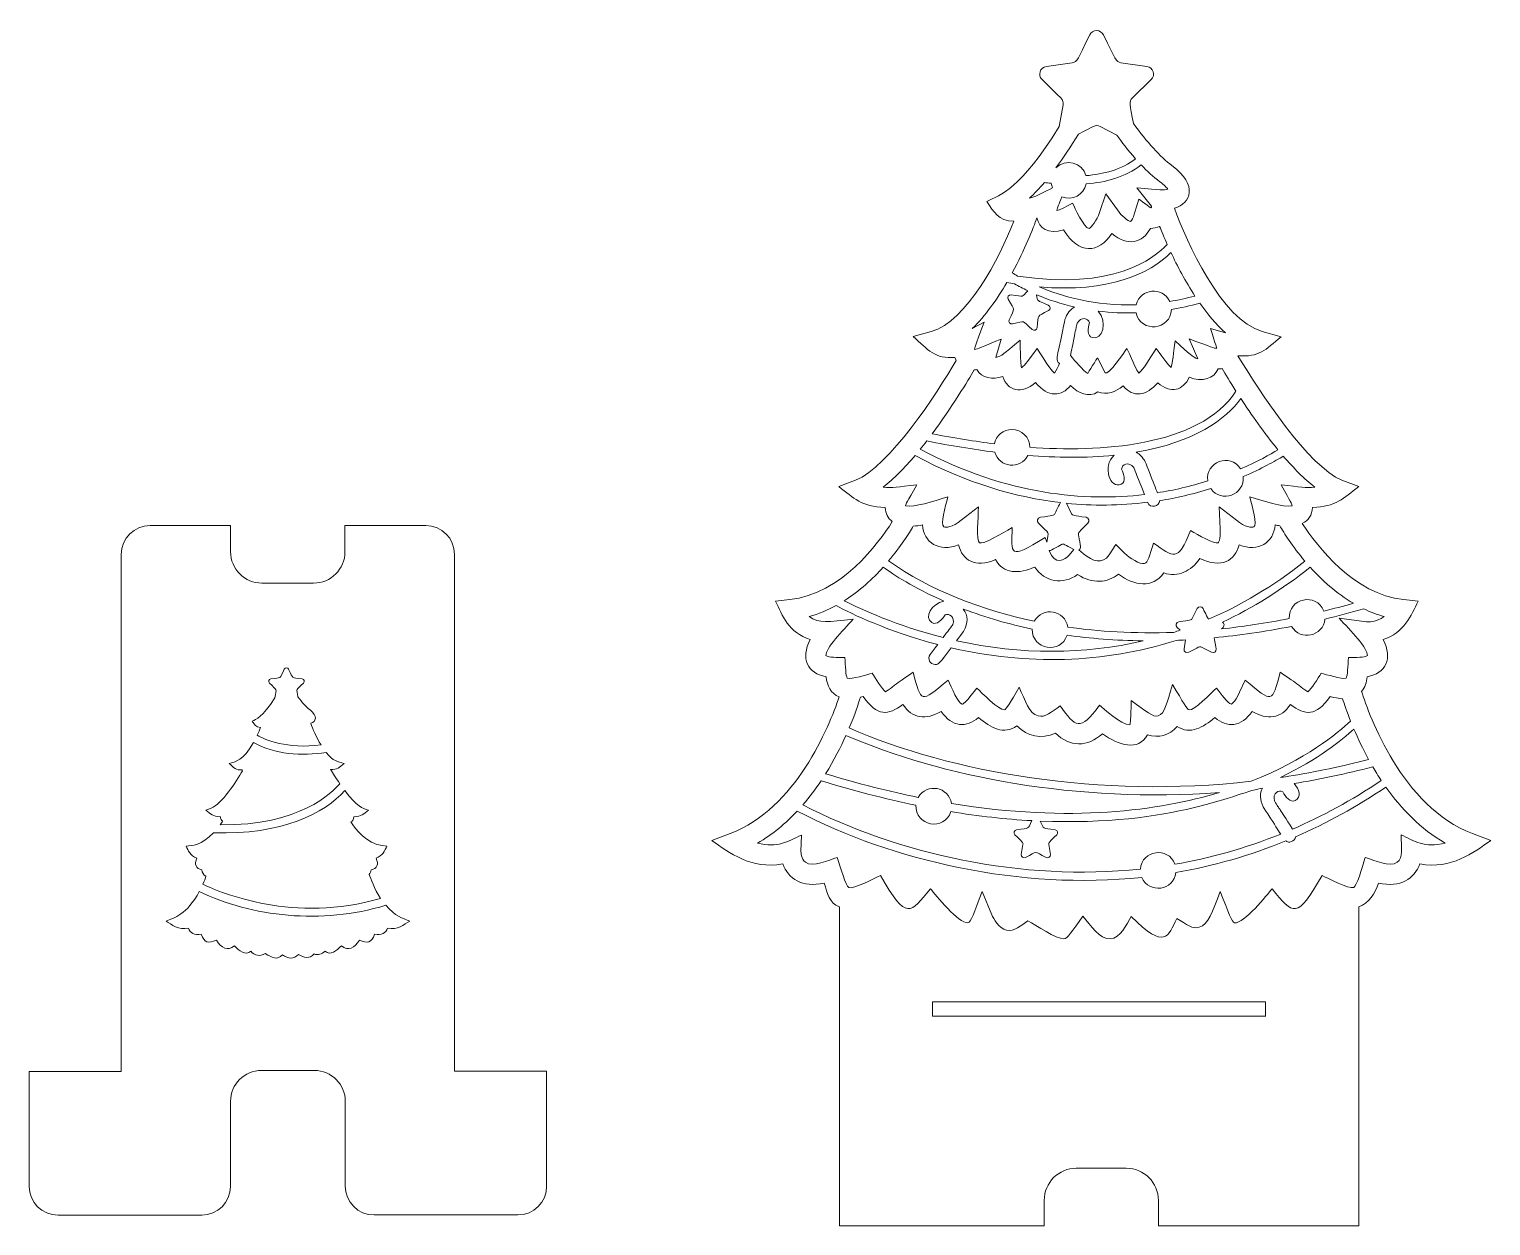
# Model space of a CAD drawing. Header units: inches. Extents: x 109 to 830, y 116 to 706.
import ezdxf

# ---------------------------------------------------------------- set-up
doc = ezdxf.new("R2010")
doc.units = ezdxf.units.IN
doc.header["$MEASUREMENT"] = 0
doc.layers.add('_U+0421_U+043B_U+043E_U+0439 1', color=7, linetype='Continuous')

# ---------------------------------------------------------------- blocks, each defined once
blk = doc.blocks.new('block 2')
at = {"layer": '_U+0421_U+043B_U+043E_U+0439 1', "color": 1, "lineweight": 9, "true_color": 0xff0000}
blk.add_lwpolyline([(718.72, 219.58), (554.32, 219.58), (554.32, 226.67), (718.62, 226.67), (718.62, 219.58), (718.72, 219.58)], dxfattribs=at)
for points, knots in [([(820.61, 309.63), (785.9, 322.88), (769.66, 368.05), (765.97, 379.79), (767.61, 381.78), (768.38, 384.36), (768.78, 387.04), (777.81, 388.71), (781.56, 395.83), (776.57, 405.38), (787.08, 408.81), (790.23, 417.14), (793.86, 424.33), (793.86, 424.33), (786.66, 425.09), (786.66, 425.09), (762.17, 427.7), (744.05, 451.35), (736.72, 462.63), (739.68, 464.13), (741.55, 466.9), (741.7, 470.48), (753.43, 471.04), (756.86, 474.9), (764.56, 480.88), (764.56, 480.88), (756.28, 484.06), (756.28, 484.06), (740.16, 490.23), (715.25, 528.02), (704.96, 545.43), (715.65, 544.62), (718.24, 548.24), (726.33, 554.69), (726.33, 554.69), (716.97, 557.35), (716.97, 557.35), (696.87, 563.05), (679.36, 601.96), (673.66, 618.16), (681.78, 620.73), (685.45, 629.51), (672.4, 639.26), (666.78, 643.46), (659.92, 650.95), (653.42, 659.93), (651.75, 669.65), (651.08, 670.8), (652.93, 672.6), (652.93, 672.6), (662.18, 681.62), (662.18, 681.62), (664.45, 683.83), (663.2, 687.67), (660.07, 688.13), (660.07, 688.13), (647.28, 689.99), (647.28, 689.99), (644.71, 690.36), (644.77, 691.34), (638.68, 703.66), (637.28, 706.5), (633.24, 706.5), (631.84, 703.66), (625.79, 691.41), (625.84, 690.36), (623.25, 689.99), (623.25, 689.99), (610.46, 688.13), (610.46, 688.13), (607.33, 687.67), (606.08, 683.82), (608.34, 681.62), (618.14, 672.07), (619.14, 671.8), (618.69, 669.22), (618.69, 669.22), (616.85, 658.48), (616.85, 658.48), (597.59, 627.36), (587.81, 624.67), (581.03, 621.54), (584.73, 616.19), (586.49, 612.02), (594.49, 611.77), (587.15, 593.47), (571.39, 562.4), (553.59, 557.35), (553.59, 557.35), (544.75, 554.84), (544.75, 554.84), (551.92, 548.54), (555.87, 543.61), (565.34, 544.61), (565.49, 544.09), (565.7, 543.57), (565.95, 543.07), (556.59, 526.93), (532.71, 490.31), (516.4, 484.06), (516.4, 484.06), (508.13, 480.88), (508.13, 480.88), (515.6, 475.07), (519.09, 471.05), (530.98, 470.48), (531.1, 467.72), (532.24, 465.28), (534.46, 463.58), (527.59, 452.74), (509.18, 427.78), (483.9, 425.09), (483.9, 425.09), (476.82, 424.34), (476.82, 424.34), (480.28, 417.22), (483.23, 408.88), (494.01, 405.41), (489, 395.86), (492.73, 388.71), (501.78, 387.04), (502.44, 382.59), (504.11, 378.81), (508.27, 377.05), (503.25, 362.24), (486.95, 322), (454.51, 309.63), (454.51, 309.63), (445.46, 306.17), (445.46, 306.17), (454.18, 300.35), (464.63, 291.79), (480.49, 294.69), (483.06, 287.32), (489.96, 282.88), (500.84, 285.28), (502.65, 279.99), (503.33, 275.23), (508.36, 273.54), (508.36, 266.89), (508.36, 122.83), (508.36, 116.18), (508.36, 116.18), (609.39, 116.18), (609.39, 116.18), (609.39, 116.18), (609.39, 128.71), (609.39, 128.71), (609.39, 137.46), (616.51, 144.58), (625.25, 144.58), (625.25, 144.58), (649.88, 144.58), (649.88, 144.58), (658.62, 144.58), (665.74, 137.46), (665.74, 128.71), (665.74, 128.71), (665.74, 116.18), (665.74, 116.18), (665.74, 116.18), (764.54, 116.18), (764.54, 116.18), (764.54, 116.18), (764.54, 273.54), (764.54, 273.54), (769.62, 275.24), (772.52, 280.11), (774.29, 285.28), (785.17, 282.88), (792.08, 287.33), (794.64, 294.69), (810.48, 291.8), (820.94, 300.35), (829.67, 306.17), (829.67, 306.17), (820.61, 309.63), (820.61, 309.63)], [0, 0, 0, 0, 1, 1, 1, 2, 2, 2, 3, 3, 3, 4, 4, 4, 5, 5, 5, 6, 6, 6, 7, 7, 7, 8, 8, 8, 9, 9, 9, 10, 10, 10, 11, 11, 11, 12, 12, 12, 13, 13, 13, 14, 14, 14, 15, 15, 15, 16, 16, 16, 17, 17, 17, 18, 18, 18, 19, 19, 19, 20, 20, 20, 21, 21, 21, 22, 22, 22, 23, 23, 23, 24, 24, 24, 25, 25, 25, 26, 26, 26, 27, 27, 27, 28, 28, 28, 29, 29, 29, 30, 30, 30, 31, 31, 31, 32, 32, 32, 33, 33, 33, 34, 34, 34, 35, 35, 35, 36, 36, 36, 37, 37, 37, 38, 38, 38, 39, 39, 39, 40, 40, 40, 41, 41, 41, 42, 42, 42, 43, 43, 43, 44, 44, 44, 45, 45, 45, 46, 46, 46, 47, 47, 47, 48, 48, 48, 49, 49, 49, 50, 50, 50, 51, 51, 51, 52, 52, 52, 53, 53, 53, 54, 54, 54, 55, 55, 55, 56, 56, 56, 57, 57, 57, 58, 58, 58, 59, 59, 59, 59]), ([(637.04, 658.47), (637.04, 658.47), (645.26, 654.15), (645.26, 654.15), (647.57, 650.95), (650.78, 646.75), (654.5, 642.55), (647.62, 637.17), (638.5, 634.96), (630.01, 634.26), (628.23, 640.85), (619.93, 643.01), (615.17, 638.08), (618.76, 642.93), (622.46, 648.46), (626.24, 654.67), (633.59, 658.52), (634.74, 659.68), (637.04, 658.47)], [0, 0, 0, 0, 1, 1, 1, 2, 2, 2, 3, 3, 3, 4, 4, 4, 5, 5, 5, 6, 6, 6, 6]), ([(670.4, 627.6), (668.2, 627), (667.25, 627.24), (655.04, 628.17), (655.04, 628.17), (662.29, 619.17), (662.29, 619.17), (662.43, 618.99), (662.2, 618.51), (662.03, 618.33), (661.89, 618.41), (656.19, 622.61), (656.06, 622.71), (654.22, 616.38), (653.37, 612.72), (652.03, 611.68), (650.86, 611.72), (647.68, 614.29), (645.5, 617.33), (645.5, 617.33), (639.87, 625.24), (639.87, 625.24), (639.87, 625.24), (636.69, 616.06), (636.69, 616.06), (635.34, 612.16), (632.64, 608.37), (631.53, 608.26), (629.05, 608.38), (624.34, 618.76), (623.44, 620.61), (618.77, 618.26), (617.43, 617.53), (615.71, 616.99), (616.05, 618.93), (616.48, 619.78), (618.11, 623.82), (623.23, 621.68), (629.04, 624.77), (630.15, 630.19), (639.41, 630.93), (649.49, 633.4), (657.22, 639.59), (660.12, 636.54), (663.23, 633.63), (666.41, 631.25), (668.64, 629.58), (669.8, 628.36), (670.4, 627.6)], [0, 0, 0, 0, 1, 1, 1, 2, 2, 2, 3, 3, 3, 4, 4, 4, 5, 5, 5, 6, 6, 6, 7, 7, 7, 8, 8, 8, 9, 9, 9, 10, 10, 10, 11, 11, 11, 12, 12, 12, 13, 13, 13, 14, 14, 14, 15, 15, 15, 16, 16, 16, 16]), ([(609.5, 630.9), (610.48, 630.76), (611.6, 630.62), (612.82, 630.49), (612.96, 629.7), (613.19, 628.95), (613.52, 628.24), (609.35, 626.07), (606.63, 624.52), (602.12, 623.09), (604.52, 625.33), (606.98, 627.93), (609.5, 630.9)], [0, 0, 0, 0, 1, 1, 1, 2, 2, 2, 3, 3, 3, 4, 4, 4, 4]), ([(593.61, 586.32), (599.78, 597.75), (603.99, 608.45), (605.82, 613.43), (606.82, 608.44), (611.33, 605.07), (618.91, 607.5), (626.49, 595.01), (636.38, 595.93), (642.71, 605.71), (650.62, 599.11), (657.98, 601.06), (661.78, 608.26), (663.36, 608.2), (664.9, 608.55), (666.33, 609.25), (667.32, 606.76), (668.57, 603.73), (670.06, 600.37), (663.51, 593.14), (643.48, 577.6), (596.31, 584.69), (595.29, 585.27), (594.4, 585.82), (593.61, 586.32)], [0, 0, 0, 0, 1, 1, 1, 2, 2, 2, 3, 3, 3, 4, 4, 4, 5, 5, 5, 6, 6, 6, 7, 7, 7, 8, 8, 8, 8]), ([(671.88, 596.38), (675.03, 589.67), (679.02, 582.07), (683.75, 574.85), (679.49, 573.74), (675.34, 572.87), (671.32, 572.21), (667.8, 579.71), (656.77, 578.65), (654.79, 570.59), (634.4, 569.97), (618.08, 574.62), (606.89, 579.4), (641.27, 576.44), (661.58, 585.81), (671.88, 596.38)], [0, 0, 0, 0, 1, 1, 1, 2, 2, 2, 3, 3, 3, 4, 4, 4, 5, 5, 5, 5]), ([(590.92, 581.51), (592.24, 581.28), (593.53, 581.07), (594.81, 580.87), (596.64, 579.82), (598.8, 578.66), (601.26, 577.48), (598.21, 574.08), (599.74, 574.59), (593.1, 575.44), (591.9, 575.6), (591.04, 574.3), (591.65, 573.26), (595.13, 567.26), (595.07, 569.45), (592.08, 563.13), (591.56, 562.03), (592.52, 560.81), (593.71, 561.07), (600.46, 562.52), (598.34, 563.19), (603.48, 558.35), (604.36, 557.52), (605.81, 558.06), (605.94, 559.26), (606.64, 566.15), (605.39, 564.34), (611.54, 567.71), (612.61, 568.3), (612.54, 569.85), (611.43, 570.34), (605.37, 573.01), (606.31, 572.02), (605.66, 575.5), (611.55, 572.99), (617.74, 570.96), (624.44, 569.44), (622.28, 568.32), (620.64, 566.27), (619.57, 563.21), (619.57, 563.21), (619.6, 563.19), (619.6, 563.19), (619.41, 562.47), (618.69, 558.89), (618.54, 558.15), (618.54, 558.15), (618.54, 558.15), (618.54, 558.15), (615.57, 543.58), (614.93, 543.04), (616.98, 541.5), (616.36, 540.15), (615.4, 538.08), (614.48, 536.89), (612.2, 538.74), (609.73, 542.98), (605.92, 549.03), (601.44, 542.95), (600.21, 541.07), (598.19, 539.39), (597.82, 541.21), (597.86, 542.11), (597.47, 553.1), (589.12, 546.05), (588.69, 545.29), (585.52, 544.52), (585.52, 544.52), (588.19, 553.62), (588.19, 553.62), (578.01, 549.43), (576.9, 548.88), (575.01, 548.54), (575.18, 549.54), (575.04, 548.95), (579.76, 561.92), (579.76, 561.92), (573.91, 558.77), (573.91, 558.77), (580.44, 565.14), (586.15, 573.33), (590.92, 581.51)], [0, 0, 0, 0, 1, 1, 1, 2, 2, 2, 3, 3, 3, 4, 4, 4, 5, 5, 5, 6, 6, 6, 7, 7, 7, 8, 8, 8, 9, 9, 9, 10, 10, 10, 11, 11, 11, 12, 12, 12, 13, 13, 13, 14, 14, 14, 15, 15, 15, 16, 16, 16, 17, 17, 17, 18, 18, 18, 19, 19, 19, 20, 20, 20, 21, 21, 21, 22, 22, 22, 23, 23, 23, 24, 24, 24, 25, 25, 25, 26, 26, 26, 27, 27, 27, 27]), ([(698.79, 556.77), (698.79, 556.77), (691.46, 558.83), (691.46, 558.83), (694.34, 549.67), (694.32, 549.99), (694.42, 548.99), (693, 549.22), (692.55, 549.46), (680.9, 553.79), (680.9, 553.79), (685.12, 543.96), (685.12, 543.96), (682.46, 544.77), (681.48, 545.99), (674, 552.74), (672.69, 542.71), (672.6, 541.48), (672.03, 539.61), (670.31, 541.18), (669.1, 542.98), (664.64, 549.03), (660.92, 543.11), (658.37, 538.74), (656.08, 536.89), (654.83, 538.51), (653.72, 541.2), (650.18, 548.98), (648.83, 547.08), (641.08, 535.41), (639.46, 537.02), (639.46, 537.02), (635.71, 544.44), (635.71, 544.44), (635.58, 544.22), (630.99, 536.82), (630.85, 536.6), (628.36, 538.33), (624.95, 542.52), (622.35, 545.56), (622.35, 545.56), (622.73, 547.4), (622.73, 547.4), (622.73, 547.4), (622.73, 547.4), (622.73, 547.4), (625.05, 558.78), (624.36, 555.37), (625.59, 561.4), (627.65, 564.96), (631.11, 563.9), (631.68, 561.69), (630.95, 559.08), (630.49, 555.15), (633.1, 554.36), (638.34, 552.77), (640.64, 562.28), (636.04, 567.42), (642.32, 566.65), (648.46, 566.39), (654.73, 566.58), (656.96, 556.43), (671.92, 557.95), (672.14, 568.29), (676.65, 569.03), (681.31, 570.05), (686.12, 571.35), (689.93, 565.94), (694.17, 560.88), (698.79, 556.77)], [0, 0, 0, 0, 1, 1, 1, 2, 2, 2, 3, 3, 3, 4, 4, 4, 5, 5, 5, 6, 6, 6, 7, 7, 7, 8, 8, 8, 9, 9, 9, 10, 10, 10, 11, 11, 11, 12, 12, 12, 13, 13, 13, 14, 14, 14, 15, 15, 15, 16, 16, 16, 17, 17, 17, 18, 18, 18, 19, 19, 19, 20, 20, 20, 21, 21, 21, 22, 22, 22, 23, 23, 23, 23]), ([(574.83, 538.45), (575.27, 538.48), (575.7, 538.51), (576.12, 538.57), (578.6, 534.12), (583.98, 533.62), (588.98, 535.12), (591.33, 528.29), (598.06, 525.89), (605.14, 532.17), (611.52, 524.52), (618.06, 525.3), (622.33, 530.68), (626.4, 526.92), (631.31, 524.51), (635.92, 527.6), (640.33, 525.82), (644.67, 527.4), (648.33, 530.56), (653.34, 524.37), (659.99, 525.68), (665.38, 532.12), (671.75, 526.37), (678.08, 528.31), (680.9, 534.83), (687.35, 532.31), (693.2, 534.11), (695.15, 538.92), (695.84, 538.92), (696.49, 538.97), (697.11, 539.07), (698.79, 536.26), (701.13, 532.41), (703.98, 527.96), (686.1, 500.2), (635.4, 497.8), (602.32, 500.23), (602.32, 505.11), (598.36, 509.05), (593.5, 509.05), (589.22, 509.05), (585.66, 506), (584.85, 501.96), (575.4, 503.14), (565.19, 504.76), (554.18, 506.91), (563.97, 520.05), (571.81, 533.22), (574.83, 538.45)], [0, 0, 0, 0, 1, 1, 1, 2, 2, 2, 3, 3, 3, 4, 4, 4, 5, 5, 5, 6, 6, 6, 7, 7, 7, 8, 8, 8, 9, 9, 9, 10, 10, 10, 11, 11, 11, 12, 12, 12, 13, 13, 13, 14, 14, 14, 15, 15, 15, 16, 16, 16, 16]), ([(690.07, 483.62), (681.42, 480.91), (673.28, 479.07), (665.23, 477.81), (664.42, 479.94), (663.12, 483.16), (661.14, 488.23), (661.14, 488.23), (661.14, 488.23), (661.14, 488.23), (660.87, 488.93), (659.56, 492.34), (659.25, 493.02), (659.25, 493.02), (659.28, 493.04), (659.28, 493.04), (658.02, 495.32), (656.52, 496.88), (654.78, 497.8), (683.4, 502.69), (699.07, 514.04), (706.36, 524.29), (711.51, 516.46), (717.89, 507.35), (724.72, 499.02), (720.88, 496.69), (714.59, 493.2), (706.24, 489.61), (701.2, 497.67), (688.64, 493.08), (690.07, 483.62)], [0, 0, 0, 0, 1, 1, 1, 2, 2, 2, 3, 3, 3, 4, 4, 4, 5, 5, 5, 6, 6, 6, 7, 7, 7, 8, 8, 8, 9, 9, 9, 10, 10, 10, 10]), ([(585.01, 497.87), (587.15, 490.16), (597.67, 489.06), (601.34, 496.2), (615.35, 495.11), (629.9, 494.9), (643.95, 496.33), (637.78, 490.84), (641.97, 479.3), (647.44, 482.04), (649.88, 483.26), (648.76, 487.06), (647.6, 489.5), (647.79, 491.78), (651.02, 493.41), (653.65, 490.25), (655.88, 484.52), (654.61, 487.79), (658.83, 476.93), (658.83, 476.93), (658.83, 476.93), (658.83, 476.93), (658.83, 476.93), (658.83, 476.93), (658.83, 476.93), (630.07, 473.53), (591.38, 476.34), (548.3, 499.33), (549.38, 500.66), (550.45, 502), (551.5, 503.36), (563.24, 501.02), (574.41, 499.19), (585.01, 497.87)], [0, 0, 0, 0, 1, 1, 1, 2, 2, 2, 3, 3, 3, 4, 4, 4, 5, 5, 5, 6, 6, 6, 7, 7, 7, 8, 8, 8, 9, 9, 9, 10, 10, 10, 11, 11, 11, 11]), ([(529.92, 480.59), (535.23, 484.68), (540.59, 490.18), (545.7, 496.19), (571.48, 482.31), (595.76, 475.53), (617.38, 472.98), (617.16, 472.66), (614.8, 467.84), (614.63, 467.49), (614.1, 466.42), (613.65, 466.59), (607.52, 465.7), (606.1, 465.49), (605.53, 463.75), (606.56, 462.74), (612.35, 457.1), (611.58, 459.03), (610.62, 453.42), (610.62, 453.42), (609.92, 455.66), (609.92, 455.66), (591.32, 444.32), (593.49, 447.66), (593.59, 460.61), (588.25, 457.59), (579.46, 452.27), (577.46, 453.09), (575.78, 454.38), (576.77, 465.24), (577.04, 470.85), (577.04, 470.85), (568.47, 464.21), (568.47, 464.21), (564.12, 460.84), (560.74, 460.45), (559.9, 460.99), (558.13, 462.14), (560.61, 470.7), (561.82, 475.79), (554.58, 473.62), (545.25, 470.46), (541.01, 471.37), (541.28, 472.71), (541.36, 472.63), (546.64, 481.8), (536.84, 480.62), (534.71, 480.14), (529.92, 480.59)], [0, 0, 0, 0, 1, 1, 1, 2, 2, 2, 3, 3, 3, 4, 4, 4, 5, 5, 5, 6, 6, 6, 7, 7, 7, 8, 8, 8, 9, 9, 9, 10, 10, 10, 11, 11, 11, 12, 12, 12, 13, 13, 13, 14, 14, 14, 15, 15, 15, 16, 16, 16, 16]), ([(742.84, 480.59), (738.15, 480.14), (735.96, 480.6), (726.28, 481.74), (731.22, 472.78), (731.41, 472.65), (731.66, 471.37), (727.31, 470.44), (717.42, 473.82), (710.86, 475.79), (712.1, 470.57), (714.53, 462.13), (712.78, 460.99), (711.93, 460.45), (708.56, 460.84), (704.21, 464.21), (704.21, 464.21), (695.64, 470.85), (695.64, 470.85), (695.64, 470.85), (696.16, 460.02), (696.16, 460.02), (696.43, 454.32), (695.24, 453.11), (695.25, 453.11), (693.33, 452.29), (685.34, 457.07), (681.64, 459.13), (675.23, 443.27), (673.25, 446.04), (663.29, 453.02), (661.34, 446.69), (660.64, 443.38), (658.95, 442.94), (656.62, 442.33), (651.62, 445.54), (649.05, 447.99), (649.05, 447.99), (644.67, 452.29), (644.67, 452.29), (644.67, 452.29), (641.4, 447.11), (641.4, 447.11), (638.11, 442.35), (633.27, 443.87), (628.84, 447.66), (628.84, 447.66), (626.56, 449.61), (626.56, 449.61), (627.76, 450.43), (627.33, 451.12), (626.3, 457.11), (626.1, 458.28), (626.53, 458.39), (631, 462.74), (632.03, 463.75), (631.46, 465.49), (630.04, 465.7), (623.91, 466.59), (623.46, 466.42), (622.93, 467.49), (622.93, 467.49), (620.38, 472.65), (620.38, 472.65), (633.35, 471.34), (646.56, 471.38), (660.33, 473.09), (661.62, 469.81), (666.38, 471.04), (666.36, 473.94), (674.44, 475.23), (682.61, 477.07), (691.56, 479.89), (696.72, 472.53), (708.4, 476.75), (707.55, 485.78), (716.66, 489.66), (723.38, 493.45), (727.34, 495.9), (732.42, 489.97), (737.69, 484.59), (742.84, 480.59)], [0, 0, 0, 0, 1, 1, 1, 2, 2, 2, 3, 3, 3, 4, 4, 4, 5, 5, 5, 6, 6, 6, 7, 7, 7, 8, 8, 8, 9, 9, 9, 10, 10, 10, 11, 11, 11, 12, 12, 12, 13, 13, 13, 14, 14, 14, 15, 15, 15, 16, 16, 16, 17, 17, 17, 18, 18, 18, 19, 19, 19, 20, 20, 20, 21, 21, 21, 22, 22, 22, 23, 23, 23, 24, 24, 24, 25, 25, 25, 26, 26, 26, 27, 27, 27, 27]), ([(318.57, 192.42), (318.57, 192.42), (318.57, 447.42), (318.57, 447.42), (318.57, 455.22), (312.27, 461.62), (304.37, 461.62), (287.35, 461.62), (281.71, 461.62), (264.52, 461.62), (264.52, 461.62), (264.52, 448.72), (264.52, 448.72), (264.52, 440.16), (257.58, 433.22), (249.02, 433.22), (249.02, 433.22), (223.57, 433.22), (223.57, 433.22), (215.01, 433.22), (208.07, 440.16), (208.07, 448.72), (208.07, 448.72), (208.07, 461.62), (208.07, 461.62), (208.07, 461.62), (168.37, 461.62), (168.37, 461.62), (160.57, 461.62), (154.17, 455.32), (154.17, 447.42), (154.17, 447.42), (154.17, 192.32), (154.17, 192.32), (154.17, 192.32), (108.77, 192.32), (108.77, 192.32), (108.77, 192.32), (108.77, 135.62), (108.77, 135.62), (108.77, 127.82), (115.07, 121.42), (122.97, 121.42), (122.97, 121.42), (193.87, 121.42), (193.87, 121.42), (201.67, 121.42), (208.07, 127.72), (208.07, 135.62), (208.07, 135.62), (208.07, 177.53), (208.07, 177.53), (208.07, 185.97), (214.91, 192.82), (223.35, 192.82), (223.35, 192.82), (249.38, 192.82), (249.38, 192.82), (257.82, 192.82), (264.67, 185.97), (264.67, 177.53), (264.67, 177.53), (264.67, 135.72), (264.67, 135.72), (264.67, 127.92), (270.97, 121.52), (278.87, 121.52), (278.87, 121.52), (349.77, 121.52), (349.77, 121.52), (357.57, 121.52), (363.97, 127.82), (363.97, 135.72), (363.97, 135.72), (363.97, 192.42), (363.97, 192.42), (363.97, 192.42), (318.57, 192.42), (318.57, 192.42)], [0, 0, 0, 0, 1, 1, 1, 2, 2, 2, 3, 3, 3, 4, 4, 4, 5, 5, 5, 6, 6, 6, 7, 7, 7, 8, 8, 8, 9, 9, 9, 10, 10, 10, 11, 11, 11, 12, 12, 12, 13, 13, 13, 14, 14, 14, 15, 15, 15, 16, 16, 16, 17, 17, 17, 18, 18, 18, 19, 19, 19, 20, 20, 20, 21, 21, 21, 22, 22, 22, 23, 23, 23, 24, 24, 24, 25, 25, 25, 26, 26, 26, 26]), ([(621.02, 411.53), (619.81, 419.93), (608.55, 421.9), (604.53, 414.43), (579.67, 419.66), (552.65, 429.73), (532.66, 444.17), (538.64, 451.28), (542.76, 457.82), (544.81, 461.32), (546.31, 461.43), (547.84, 461.65), (549.36, 461.94), (550.08, 453.21), (557.39, 448.39), (567.16, 452.05), (569.07, 444.53), (575.26, 440.62), (585.35, 444.81), (589.23, 437.75), (597.03, 437.62), (604.77, 441.16), (609.65, 433.64), (618.63, 432.34), (625.9, 437.41), (633.31, 432.7), (640.55, 433.36), (645.97, 437.6), (653.78, 432.02), (662.96, 430.41), (668.35, 438.24), (675.45, 435.91), (681.8, 439.05), (686.15, 445.32), (696.97, 440.36), (703.53, 444.24), (705.51, 452.05), (715.28, 448.4), (722.59, 453.21), (723.31, 461.94), (724.08, 461.79), (724.84, 461.67), (725.61, 461.56), (727.61, 458.11), (731.82, 451.38), (737.97, 444.08), (722.15, 431.47), (706.17, 422.15), (690.47, 415.4), (690.13, 415.74), (687.96, 420.27), (687.74, 420.71), (687.15, 421.91), (685.44, 421.91), (684.85, 420.71), (684.85, 420.71), (682.44, 415.82), (682.44, 415.82), (681.95, 414.82), (681.51, 414.98), (675.83, 414.16), (674.51, 413.97), (673.98, 412.34), (674.94, 411.41), (674.94, 411.41), (676.41, 409.98), (676.41, 409.98), (675.38, 409.62), (674.35, 409.28), (673.33, 408.95), (653.62, 408.23), (636.17, 409.38), (621.02, 411.53)], [0, 0, 0, 0, 1, 1, 1, 2, 2, 2, 3, 3, 3, 4, 4, 4, 5, 5, 5, 6, 6, 6, 7, 7, 7, 8, 8, 8, 9, 9, 9, 10, 10, 10, 11, 11, 11, 12, 12, 12, 13, 13, 13, 14, 14, 14, 15, 15, 15, 16, 16, 16, 17, 17, 17, 18, 18, 18, 19, 19, 19, 20, 20, 20, 21, 21, 21, 22, 22, 22, 23, 23, 23, 24, 24, 24, 24]), ([(624.09, 449.87), (624.09, 449.87), (621.75, 447.06), (621.75, 447.06), (619.86, 444.79), (614.52, 441.43), (611.92, 449.31), (612.65, 449.29), (612.69, 449.46), (617.97, 452.23), (619.02, 452.78), (619.36, 452.36), (624.09, 449.87)], [0, 0, 0, 0, 1, 1, 1, 2, 2, 2, 3, 3, 3, 4, 4, 4, 4]), ([(530.02, 441.12), (535.08, 437.4), (545.01, 430.88), (559.95, 424.36), (554.02, 423.1), (549.84, 416.34), (554.04, 413.73), (556.36, 412.29), (559.01, 415.23), (560.48, 417.51), (562.53, 418.53), (565.61, 416.64), (564.29, 412.74), (560.71, 408.02), (561.73, 409.36), (559.5, 406.42), (536.77, 412.17), (519.44, 420.12), (510.79, 424.56), (518.31, 429.33), (524.76, 435.28), (530.02, 441.12)], [0, 0, 0, 0, 1, 1, 1, 2, 2, 2, 3, 3, 3, 4, 4, 4, 5, 5, 5, 6, 6, 6, 7, 7, 7, 7]), ([(761.92, 423.26), (756.97, 421.88), (752.1, 420.63), (747.31, 419.47), (743.7, 428.82), (729.69, 425.78), (730.3, 415.74), (718.62, 413.44), (707.47, 411.77), (696.87, 410.64), (696.87, 410.64), (697.66, 411.41), (697.66, 411.41), (698.48, 412.21), (698.2, 413.5), (697.28, 413.98), (712.37, 421.03), (726.84, 430.08), (740.6, 441.06), (746.34, 434.7), (753.5, 428.2), (761.92, 423.26)], [0, 0, 0, 0, 1, 1, 1, 2, 2, 2, 3, 3, 3, 4, 4, 4, 5, 5, 5, 6, 6, 6, 7, 7, 7, 7]), ([(501.75, 397.47), (501.47, 401.19), (510.05, 409.79), (515.12, 415.37), (502.71, 414.25), (498.61, 413.02), (493.46, 416.75), (498.16, 418.04), (502.58, 419.92), (506.73, 422.17), (514.45, 418.06), (532.51, 409.31), (556.88, 402.96), (556.88, 402.96), (555.66, 401.36), (555.66, 401.36), (555.66, 401.36), (555.66, 401.35), (555.66, 401.35), (555.66, 401.35), (553.17, 398.08), (553.17, 398.08), (551.61, 396.02), (553.09, 393.07), (555.66, 393.07), (557.42, 393.07), (557.48, 393.31), (563.5, 401.33), (600.71, 392.76), (638.59, 393.4), (674.45, 405), (676, 405.06), (677.56, 405.12), (679.14, 405.21), (679.14, 405.21), (678.39, 400.8), (678.39, 400.8), (678.16, 399.49), (679.54, 398.49), (680.72, 399.11), (685.7, 401.72), (686.05, 402.17), (687.05, 401.64), (687.05, 401.64), (691.88, 399.11), (691.88, 399.11), (693.06, 398.49), (694.44, 399.49), (694.21, 400.8), (694.16, 401.1), (693.32, 405.97), (693.29, 406.27), (705.31, 407.41), (718.03, 409.23), (731.46, 411.9), (735.75, 404.46), (747.09, 406.95), (747.87, 415.49), (754.11, 416.99), (760.49, 418.68), (767.01, 420.55), (770.21, 419.02), (773.56, 417.72), (777.08, 416.76), (773.12, 413.83), (768.99, 414.14), (768.39, 414.2), (768.39, 414.2), (754.85, 415.96), (754.85, 415.96), (760.51, 409.76), (769.13, 401.18), (768.81, 397.47), (767.28, 396.5), (763.52, 396.6), (759.43, 396.52), (759.21, 392.33), (759.07, 387.66), (758.33, 386.26), (756.16, 385.73), (748.36, 388.15), (746.03, 388.81), (744.32, 386.14), (741.21, 381.05), (739.39, 379.61), (738.62, 380.02), (737.25, 381.08), (736.11, 381.96), (732.76, 384.55), (732.78, 384.49), (725.84, 389.23), (721.46, 374.14), (722.46, 373.7), (708.53, 385.43), (708.53, 385.43), (705.8, 379.43), (705.8, 379.43), (703.35, 374.03), (701.7, 373.49), (701.72, 373.49), (700.1, 373.66), (696.34, 378.92), (694.39, 381.43), (691.65, 378.8), (683.3, 370.37), (680.89, 370.7), (679.79, 370.86), (678, 374.31), (672.74, 383.27), (669.81, 373.84), (668.84, 368.83), (665.66, 367.78), (663.08, 366.92), (659.69, 369.94), (652.36, 375.27), (652.01, 365.61), (652.08, 364.41), (651.59, 363.27), (647.44, 363.27), (638.51, 371.52), (636.71, 373.09), (627.04, 359.59), (624.7, 362.22), (617.26, 372.68), (613.15, 369.74), (609.76, 366.78), (606.4, 367.69), (601.87, 368.9), (600.02, 375.19), (597.05, 381.97), (592.61, 374.39), (590.76, 370.86), (589.66, 370.7), (587.18, 370.37), (578.29, 379.39), (576.17, 381.43), (576.17, 381.43), (572.76, 377.05), (572.76, 377.05), (570.15, 373.69), (568.86, 373.49), (568.87, 373.48), (566.89, 373.99), (563.79, 381.55), (562.02, 385.43), (548.07, 373.68), (549.09, 374.17), (544.71, 389.22), (537.88, 384.56), (537.86, 384.6), (534.44, 381.96), (533.3, 381.08), (531.93, 380.02), (531.17, 379.61), (529.31, 381.07), (526.1, 386.34), (524.52, 388.81), (522.02, 388.1), (514.39, 385.74), (512.23, 386.26), (511.48, 387.67), (511.34, 392.38), (511.12, 396.52), (507.08, 396.6), (503.28, 396.5), (501.75, 397.47)], [0, 0, 0, 0, 1, 1, 1, 2, 2, 2, 3, 3, 3, 4, 4, 4, 5, 5, 5, 6, 6, 6, 7, 7, 7, 8, 8, 8, 9, 9, 9, 10, 10, 10, 11, 11, 11, 12, 12, 12, 13, 13, 13, 14, 14, 14, 15, 15, 15, 16, 16, 16, 17, 17, 17, 18, 18, 18, 19, 19, 19, 20, 20, 20, 21, 21, 21, 22, 22, 22, 23, 23, 23, 24, 24, 24, 25, 25, 25, 26, 26, 26, 27, 27, 27, 28, 28, 28, 29, 29, 29, 30, 30, 30, 31, 31, 31, 32, 32, 32, 33, 33, 33, 34, 34, 34, 35, 35, 35, 36, 36, 36, 37, 37, 37, 38, 38, 38, 39, 39, 39, 40, 40, 40, 41, 41, 41, 42, 42, 42, 43, 43, 43, 44, 44, 44, 45, 45, 45, 46, 46, 46, 47, 47, 47, 48, 48, 48, 49, 49, 49, 50, 50, 50, 51, 51, 51, 52, 52, 52, 53, 53, 53, 54, 54, 54, 55, 55, 55, 55]), ([(566.49, 405.3), (566.95, 405.9), (569.17, 408.8), (569.58, 409.42), (569.58, 409.42), (569.62, 409.41), (569.62, 409.41), (571.98, 413.6), (571.84, 417.25), (569.5, 420.46), (580.82, 416.18), (592.07, 412.98), (603.5, 410.56), (603.18, 400.36), (617.56, 397.89), (620.69, 407.54), (631.97, 405.95), (644.51, 404.91), (658.26, 404.76), (629.28, 397.96), (598.2, 397.72), (566.15, 404.84), (566.26, 405), (566.38, 405.14), (566.49, 405.3), (566.49, 405.3), (566.49, 405.3), (566.49, 405.3)], [0, 0, 0, 0, 1, 1, 1, 2, 2, 2, 3, 3, 3, 4, 4, 4, 5, 5, 5, 6, 6, 6, 7, 7, 7, 8, 8, 8, 9, 9, 9, 9]), ([(229.89, 376.68), (230.72, 381.49), (231.3, 379.94), (227.23, 383.91), (226.52, 384.6), (226.91, 385.8), (227.89, 385.95), (233.46, 386.76), (232.03, 385.65), (234.58, 390.8), (235.01, 391.69), (236.28, 391.69), (236.72, 390.8), (239.21, 385.75), (237.71, 386.77), (243.4, 385.95), (244.38, 385.8), (244.77, 384.6), (244.06, 383.91), (240.14, 380.08), (240.57, 381.51), (241.32, 377.13), (243.35, 374.32), (245.5, 371.98), (247.26, 370.67), (251.29, 367.65), (250.22, 364.88), (247.65, 364.07), (248.54, 361.54), (250.34, 357.26), (252.71, 353.37), (235.69, 351.34), (225.28, 355.84), (221.18, 358.18), (221.85, 359.58), (222.43, 360.91), (222.9, 362.07), (220.4, 362.15), (219.85, 363.46), (218.69, 365.13), (220.64, 366.03), (223.76, 366.77), (229.89, 376.68)], [0, 0, 0, 0, 1, 1, 1, 2, 2, 2, 3, 3, 3, 4, 4, 4, 5, 5, 5, 6, 6, 6, 7, 7, 7, 8, 8, 8, 9, 9, 9, 10, 10, 10, 11, 11, 11, 12, 12, 12, 13, 13, 13, 14, 14, 14, 14]), ([(520.15, 377.23), (527.04, 367.48), (532.34, 367.76), (539.75, 373.42), (544.12, 366.33), (551.23, 365.5), (558.58, 369.97), (563.98, 362.05), (571.05, 361.78), (577, 366.93), (582.9, 361.85), (589.58, 358.1), (595.98, 362.85), (601.12, 357.45), (607.93, 356.01), (614.96, 359.26), (621.96, 352.14), (630.75, 352.32), (638.09, 358.89), (645.97, 353.22), (655.9, 350.11), (660.33, 358.38), (665.91, 356.6), (671.16, 358.12), (675.01, 362.54), (681.39, 358.23), (687.89, 362.05), (693.56, 366.93), (699.53, 361.76), (706.6, 362.08), (711.98, 369.97), (719.28, 365.53), (726.42, 366.3), (730.81, 373.42), (738.14, 367.82), (743.45, 367.39), (750.41, 377.23), (752.69, 376.68), (754.74, 376.32), (756.58, 376.22), (757.41, 373.59), (758.7, 369.76), (760.52, 365.18), (754.23, 359.23), (738.37, 346.09), (711.54, 335.45), (636.81, 326.96), (563.51, 339.69), (513.23, 361.79), (515.97, 368.32), (517.78, 373.7), (518.76, 376.92), (519.21, 377.01), (519.67, 377.12), (520.15, 377.23)], [0, 0, 0, 0, 1, 1, 1, 2, 2, 2, 3, 3, 3, 4, 4, 4, 5, 5, 5, 6, 6, 6, 7, 7, 7, 8, 8, 8, 9, 9, 9, 10, 10, 10, 11, 11, 11, 12, 12, 12, 13, 13, 13, 14, 14, 14, 15, 15, 15, 16, 16, 16, 17, 17, 17, 18, 18, 18, 18]), ([(725.98, 337.4), (744.5, 346.32), (756.26, 355.76), (762.15, 361.2), (764.11, 356.61), (766.52, 351.49), (769.44, 346.19), (747.69, 340.57), (726.98, 337.35), (725.98, 337.4)], [0, 0, 0, 0, 1, 1, 1, 2, 2, 2, 3, 3, 3, 3]), ([(198.49, 322.15), (203.59, 324.1), (211.05, 335.55), (213.98, 340.6), (213.9, 340.75), (213.83, 340.91), (213.79, 341.08), (210.82, 340.77), (209.59, 342.31), (207.35, 344.27), (210.64, 345.21), (214.06, 345.34), (219.33, 354.61), (229.67, 348.66), (243.3, 347.92), (255.27, 349.67), (258.79, 345.29), (260.8, 345.17), (264.12, 344.23), (261.59, 342.21), (260.78, 341.08), (257.44, 341.33), (258.52, 339.5), (260.13, 336.95), (261.97, 334.29), (258.45, 330.03), (242.14, 313.44), (202.95, 314), (203.42, 314.65), (203.82, 315.25), (204.13, 315.74), (203.48, 316.24), (203.08, 316.98), (203.05, 317.9), (199.38, 318.08), (198.31, 319.28), (195.9, 321.15), (195.9, 321.15), (198.49, 322.15), (198.49, 322.15)], [0, 0, 0, 0, 1, 1, 1, 2, 2, 2, 3, 3, 3, 4, 4, 4, 5, 5, 5, 6, 6, 6, 7, 7, 7, 8, 8, 8, 9, 9, 9, 10, 10, 10, 11, 11, 11, 12, 12, 12, 13, 13, 13, 13]), ([(695.81, 329.96), (666.2, 320.97), (622.52, 314.92), (563.66, 324.51), (562.4, 332.77), (551.4, 334.78), (547.28, 327.52), (532.89, 330.45), (517.67, 334.29), (501.6, 339.21), (505.69, 345.77), (509.01, 352.29), (511.63, 358.13), (558.37, 337.6), (625.75, 324.69), (695.81, 329.96)], [0, 0, 0, 0, 1, 1, 1, 2, 2, 2, 3, 3, 3, 4, 4, 4, 5, 5, 5, 5]), ([(731.93, 311.88), (731.93, 311.88), (730.71, 313.78), (730.71, 313.78), (730.71, 313.78), (730.71, 313.78), (730.71, 313.78), (724.4, 323.53), (726.29, 320.61), (722.95, 325.77), (721.92, 329.76), (725.14, 331.42), (727.1, 330.24), (728.4, 327.87), (730.82, 324.74), (733.24, 326), (736.31, 327.6), (735.43, 331.54), (732.63, 334.35), (745.24, 336.41), (758.21, 339.12), (771.48, 342.59), (772.79, 340.36), (774.19, 338.11), (775.68, 335.87), (761.07, 326.03), (746.43, 318.14), (731.93, 311.88)], [0, 0, 0, 0, 1, 1, 1, 2, 2, 2, 3, 3, 3, 4, 4, 4, 5, 5, 5, 6, 6, 6, 7, 7, 7, 8, 8, 8, 9, 9, 9, 9]), ([(785.42, 309.13), (785.64, 302.72), (786.47, 297.64), (783.49, 295.51), (779.91, 292.96), (772.01, 296.41), (767.77, 297.94), (766.05, 292.34), (763.59, 283.71), (762.07, 283.04), (759.98, 282.13), (748.75, 287.88), (746.46, 288.99), (734, 267.01), (732.31, 269.65), (721.8, 282.39), (719.53, 279.69), (707.78, 265.01), (703.33, 265.65), (701.92, 265.88), (700.5, 270.27), (696.27, 281.02), (692.12, 270.93), (690.45, 264.89), (685.9, 263.42), (682.63, 262.37), (679.53, 264.88), (674.85, 267.8), (670.48, 258.96), (669.08, 251.91), (652.34, 268.83), (650.03, 264.79), (646.98, 258.11), (641.96, 257.7), (636.91, 257.31), (632.12, 264.4), (628.43, 268.97), (623.1, 261.29), (620.87, 257.75), (618.98, 257.74), (615.46, 257.71), (605.3, 264.27), (601.32, 266.7), (598.23, 264.32), (594.54, 261.01), (590.77, 262.01), (587.07, 262.98), (584.32, 267.78), (583.59, 269.52), (583.59, 269.52), (578.84, 281.05), (578.84, 281.05), (574.68, 270.39), (573.22, 265.88), (571.8, 265.65), (567.25, 265.14), (555.85, 279.39), (553.33, 282.39), (543.39, 270.34), (541.52, 266.31), (528.67, 288.99), (525.54, 287.47), (515.1, 282.16), (513.06, 283.04), (511.49, 283.73), (508.84, 293.15), (507.36, 297.94), (503.17, 296.43), (495.22, 292.96), (491.64, 295.51), (489.45, 297.07), (489.43, 300.85), (489.43, 300.85), (489.43, 300.85), (489.65, 308.89), (489.65, 308.89), (482.95, 305.84), (477.71, 302.41), (467.99, 305), (475.44, 309.27), (481.94, 314.75), (487.6, 320.79), (534.75, 296.08), (597.9, 281.67), (657.51, 288.08), (661.02, 279.8), (673.3, 281.51), (674.38, 290.45), (692.97, 293.67), (711.06, 298.9), (728.55, 306.06), (729.98, 304.82), (732.96, 305.6), (733.4, 308.12), (748.75, 314.77), (763.62, 322.94), (777.94, 332.6), (785.44, 322.04), (795.06, 311.93), (807.14, 305), (797.06, 302.31), (791.73, 306.07), (785.42, 309.13)], [0, 0, 0, 0, 1, 1, 1, 2, 2, 2, 3, 3, 3, 4, 4, 4, 5, 5, 5, 6, 6, 6, 7, 7, 7, 8, 8, 8, 9, 9, 9, 10, 10, 10, 11, 11, 11, 12, 12, 12, 13, 13, 13, 14, 14, 14, 15, 15, 15, 16, 16, 16, 17, 17, 17, 18, 18, 18, 19, 19, 19, 20, 20, 20, 21, 21, 21, 22, 22, 22, 23, 23, 23, 24, 24, 24, 25, 25, 25, 26, 26, 26, 27, 27, 27, 28, 28, 28, 29, 29, 29, 30, 30, 30, 31, 31, 31, 32, 32, 32, 33, 33, 33, 34, 34, 34, 34]), ([(673.9, 294.56), (670.63, 303.44), (657.53, 301.57), (656.85, 292.16), (598.46, 285.87), (537.23, 299.6), (490.36, 323.86), (493.67, 327.69), (496.66, 331.7), (499.35, 335.73), (515.3, 330.81), (530.92, 326.78), (546.16, 323.65), (545.61, 313.37), (560.2, 310.69), (563.34, 320.48), (577, 318.25), (590.32, 316.76), (603.27, 316.04), (601.03, 311.51), (602.45, 312.49), (595.77, 311.52), (594.57, 311.35), (594.09, 309.87), (594.96, 309.02), (598.66, 305.42), (599.11, 305.27), (598.93, 304.27), (598.93, 304.27), (598.1, 299.38), (598.1, 299.38), (597.89, 298.19), (599.15, 297.27), (600.22, 297.84), (606.35, 301.06), (604.16, 301.1), (610.36, 297.84), (611.43, 297.27), (612.69, 298.19), (612.48, 299.38), (612.48, 299.38), (611.65, 304.27), (611.65, 304.27), (611.47, 305.27), (611.91, 305.41), (615.62, 309.02), (616.49, 309.87), (616.01, 311.35), (614.81, 311.52), (608.15, 312.49), (609.53, 311.55), (607.41, 315.85), (673.8, 313), (705.89, 330.68), (717.1, 332.09), (715.68, 329.45), (715.73, 326.39), (717.39, 322.85), (717.39, 322.85), (717.42, 322.86), (717.42, 322.86), (717.79, 322.21), (719.79, 319.15), (720.2, 318.52), (720.2, 318.52), (720.2, 318.52), (720.2, 318.52), (722.99, 314.2), (724.79, 311.33), (726.04, 309.42), (708.25, 302.26), (690.74, 297.5), (673.9, 294.56)], [0, 0, 0, 0, 1, 1, 1, 2, 2, 2, 3, 3, 3, 4, 4, 4, 5, 5, 5, 6, 6, 6, 7, 7, 7, 8, 8, 8, 9, 9, 9, 10, 10, 10, 11, 11, 11, 12, 12, 12, 13, 13, 13, 14, 14, 14, 15, 15, 15, 16, 16, 16, 17, 17, 17, 18, 18, 18, 19, 19, 19, 20, 20, 20, 21, 21, 21, 22, 22, 22, 23, 23, 23, 24, 24, 24, 24]), ([(199.71, 310.08), (233.34, 308.84), (254.51, 319.63), (264.39, 330.94), (270.76, 322.51), (273, 322.33), (276.07, 321.15), (273.73, 319.34), (272.64, 318.08), (268.93, 317.9), (268.88, 316.78), (268.29, 315.91), (267.37, 315.45), (269.66, 311.92), (275.32, 304.52), (282.98, 303.71), (282.98, 303.71), (285.23, 303.47), (285.23, 303.47), (284.1, 301.22), (283.12, 298.62), (279.83, 297.55), (281.39, 294.56), (280.21, 292.33), (277.39, 291.81), (277.27, 290.98), (277.02, 290.17), (276.51, 289.55), (277.13, 287.57), (278.9, 282.56), (282.08, 277.71), (239.54, 265.24), (203.7, 280.21), (194.4, 284.71), (195.09, 286.29), (195.61, 287.68), (195.95, 288.69), (194.64, 289.24), (194.12, 290.43), (193.92, 291.81), (191.07, 292.34), (189.92, 294.58), (191.49, 297.56), (188.12, 298.64), (187.19, 301.25), (186.11, 303.47), (188.96, 303.78), (193.65, 303.76), (199.71, 310.08)], [0, 0, 0, 0, 1, 1, 1, 2, 2, 2, 3, 3, 3, 4, 4, 4, 5, 5, 5, 6, 6, 6, 7, 7, 7, 8, 8, 8, 9, 9, 9, 10, 10, 10, 11, 11, 11, 12, 12, 12, 13, 13, 13, 14, 14, 14, 15, 15, 15, 16, 16, 16, 16]), ([(285.48, 262.94), (284.68, 260.65), (282.52, 259.25), (279.11, 260), (277.68, 255.82), (275.61, 255.38), (271.67, 257.1), (269.22, 253.28), (266.13, 251.39), (262.75, 254.34), (260.41, 251.81), (257.22, 249.3), (254.67, 251.64), (253.18, 250.07), (251.24, 249.57), (249.23, 250.29), (247.19, 247.79), (244.21, 248.18), (241.56, 250.07), (239.33, 247.79), (236.39, 247.56), (233.74, 249.89), (231.17, 246.99), (228.51, 248.46), (225.19, 250.44), (222.59, 248.91), (219.98, 249.37), (218.03, 251.61), (215.47, 249.32), (212.31, 251.83), (209.99, 254.34), (206.59, 251.39), (203.51, 253.29), (201.07, 257.11), (197.12, 255.38), (195.05, 255.82), (193.62, 260), (190.22, 259.25), (188.06, 260.64), (187.26, 262.94), (182.3, 262.03), (179.03, 264.72), (176.31, 266.53), (180.05, 267.96), (186.57, 269.67), (192.67, 281.11), (218.57, 268.63), (252.91, 264.59), (284.63, 274.29), (289.2, 268.9), (293, 267.84), (296.43, 266.53), (293.7, 264.71), (290.44, 262.04), (285.48, 262.94)], [0, 0, 0, 0, 1, 1, 1, 2, 2, 2, 3, 3, 3, 4, 4, 4, 5, 5, 5, 6, 6, 6, 7, 7, 7, 8, 8, 8, 9, 9, 9, 10, 10, 10, 11, 11, 11, 12, 12, 12, 13, 13, 13, 14, 14, 14, 15, 15, 15, 16, 16, 16, 17, 17, 17, 18, 18, 18, 18])]:
    blk.add_open_spline(points, degree=3, knots=knots, dxfattribs=at)

msp = doc.modelspace()

# ---------------------------------------------------------------- block references
at = {"layer": '_U+0421_U+043B_U+043E_U+0439 1'}
msp.add_blockref('block 2', (0, 0), dxfattribs=at)

doc.saveas('drawing.dxf')
